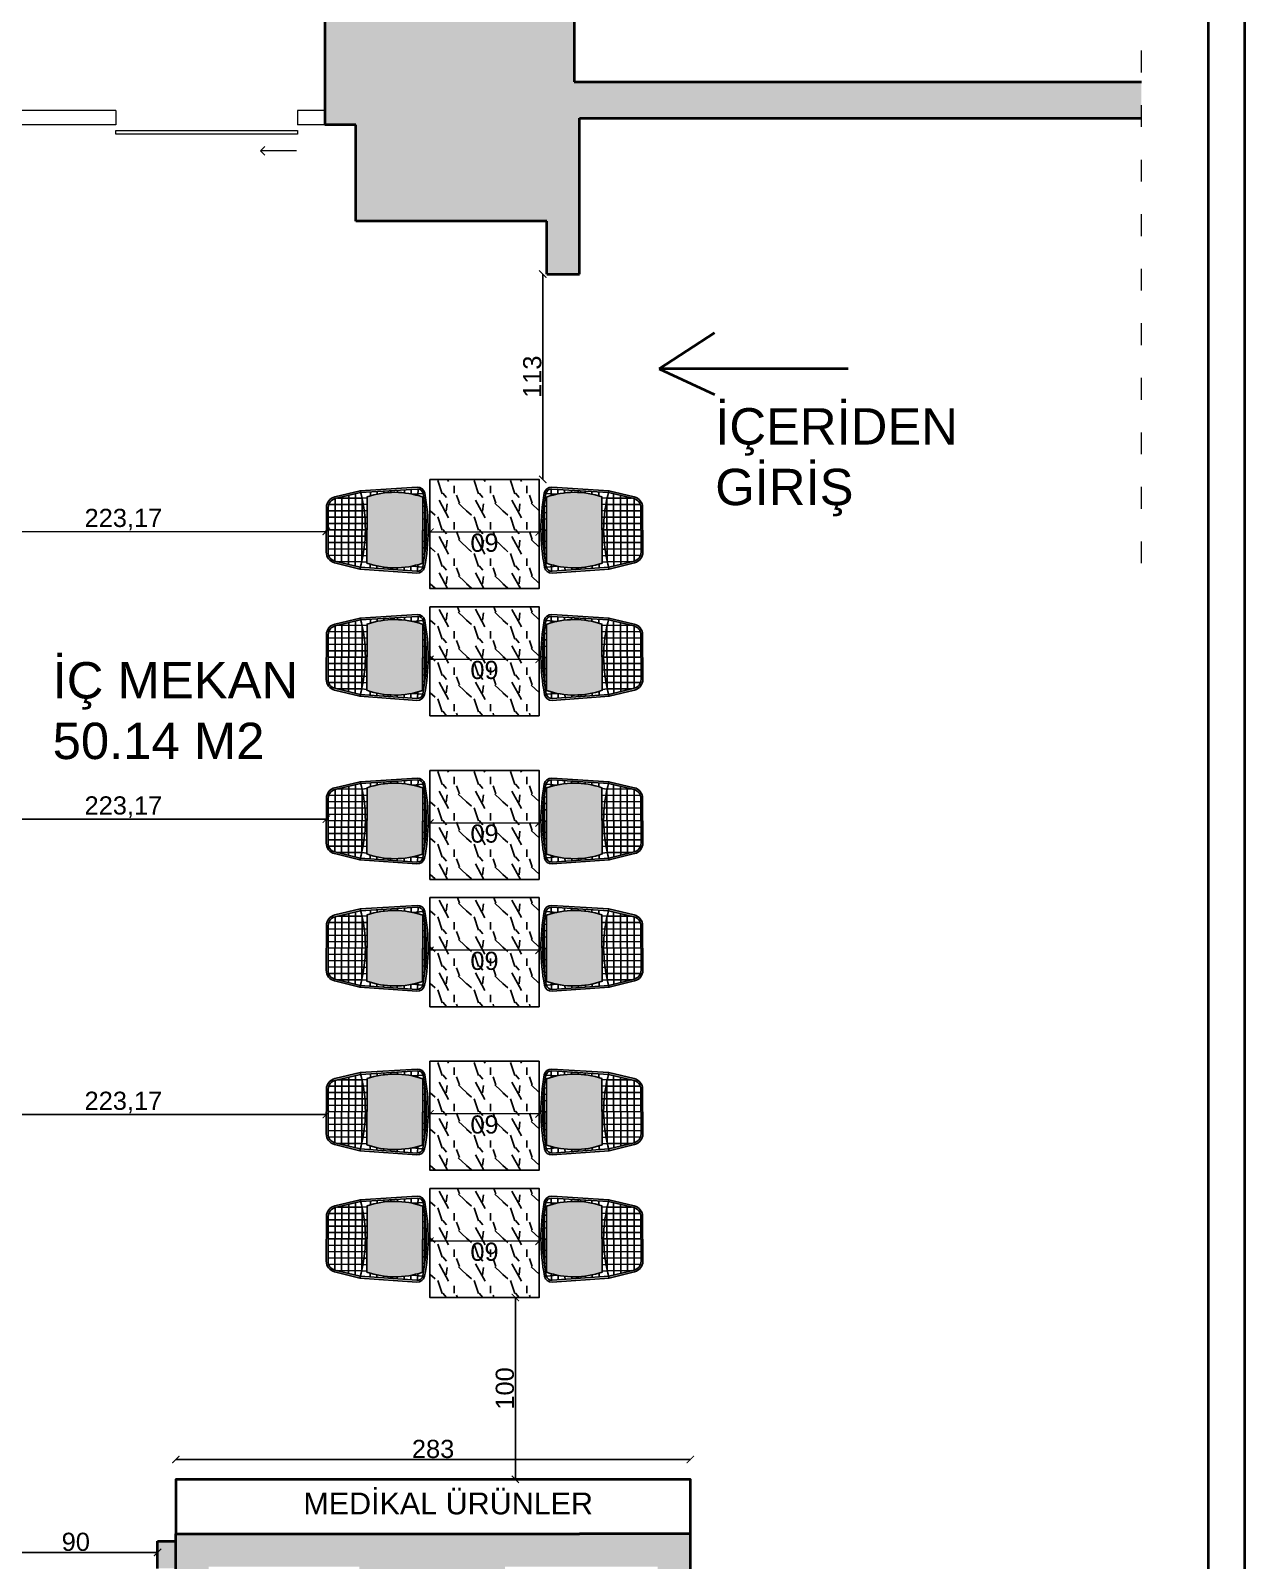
# Model space of a CAD drawing. Header units: millimetres. Extents: x 44201 to 173522, y 14677 to 20075.
# Drawn here: x 172855 to 173522, y 15170 to 16011 of the extents above; entities that cross this region are included whole.
import ezdxf

# ---------------------------------------------------------------- set-up
doc = ezdxf.new("R2010")
doc.units = ezdxf.units.MM
doc.linetypes.add('ACAD_ISO03W100', pattern=[30, 12, -18])
for name, color, linetype, lineweight in [('doseme', 203, 'ACAD_ISO03W100', 9), ('duvar', 7, 'Continuous', 35), ('estofado', 7, 'Continuous', 25), ('ölçüler', 143, 'Continuous', 5)]:
    doc.layers.add(name, color=color, linetype=linetype, lineweight=lineweight)
doc.layers.add('MUTFAK EKİPMAN', color=150, linetype='Continuous')
doc.layers.add('tefris', color=36, linetype='Continuous')
doc.styles.get("Standard").update_dxf_attribs({"font": 'Arial.ttf'})
doc.dimstyles.new('ISO-25', dxfattribs={"dimtxt": 10, "dimasz": 4, "dimexe": 1.25, "dimexo": 0.625, "dimtad": 1, "dimtxsty": 'Standard', "dimblk": 'ARCHTICK', "dimcen": 2.5, "dimse1": 1, "dimse2": 1, "dimadec": 0, "dimazin": 0, "dimtfac": 1, "dimtmove": 0, "dimatfit": 3, "dimldrblk": 'ARCHTICK', "dimfxl": 1, "dimarcsym": 0})

# ---------------------------------------------------------------- blocks, each defined once
blk = doc.blocks.new('_ArchTick')
at = {"color": 0, "linetype": 'ByBlock', "const_width": 0.15}
blk.add_lwpolyline([(-0.5, -0.5), (0.5, 0.5)], dxfattribs=at)
blk = doc.blocks.new('*D466')
at = {"layer": 'Defpoints', "color": 0, "transparency": 16777216}
for p in [(172834.39, 15180.52), (172924.39, 15180.52), (172924.39, 15174.38)]:
    blk.add_point(p, dxfattribs=at)
at = {"layer": 'ölçüler', "color": 0, "lineweight": -2, "transparency": 16777216}
blk.add_line((172834.39, 15174.38), (172924.39, 15174.38), dxfattribs=at)
at = {"layer": 'ölçüler', "color": 0, "lineweight": -2, "transparency": 16777216, "xscale": 4, "yscale": 4, "zscale": 4, "rotation": 180}
blk.add_blockref('_ArchTick', (172834.39, 15174.38), dxfattribs=at)
at = {"layer": 'ölçüler', "color": 0, "lineweight": -2, "transparency": 16777216, "xscale": 4, "yscale": 4, "zscale": 4}
blk.add_blockref('_ArchTick', (172924.39, 15174.38), dxfattribs=at)
at = {"layer": 'ölçüler', "color": 0, "transparency": 16777216, "insert": (172879.39, 15180.11), "char_height": 10, "attachment_point": 5}
blk.add_mtext('90', dxfattribs=at)
blk = doc.blocks.new('*D471')
at = {"layer": 'Defpoints', "color": 0, "transparency": 16777216}
for p in [(172934.39, 15225.47), (172934.39, 15214.52), (173217.39, 15214.52)]:
    blk.add_point(p, dxfattribs=at)
at = {"layer": 'ölçüler', "color": 0, "lineweight": -2, "transparency": 16777216}
blk.add_line((173217.39, 15225.47), (172934.39, 15225.47), dxfattribs=at)
at = {"layer": 'ölçüler', "color": 0, "lineweight": -2, "transparency": 16777216, "xscale": 4, "yscale": 4, "zscale": 4, "rotation": 180}
blk.add_blockref('_ArchTick', (172934.39, 15225.47), dxfattribs=at)
at = {"layer": 'ölçüler', "color": 0, "lineweight": -2, "transparency": 16777216, "xscale": 4, "yscale": 4, "zscale": 4}
blk.add_blockref('_ArchTick', (173217.39, 15225.47), dxfattribs=at)
at = {"layer": 'ölçüler', "color": 0, "transparency": 16777216, "insert": (173075.89, 15231.2), "char_height": 10, "attachment_point": 5}
blk.add_mtext('283', dxfattribs=at)
blk = doc.blocks.new('fdhjfhjhj')
at = {"layer": 'tefris', "linetype": 'Continuous', "lineweight": 25}
h = blk.add_hatch(dxfattribs=at)
h.set_pattern_fill('WOOD2', color=35, scale=10, angle=-90, pattern_type=2)
h.set_pattern_definition([(18.4349, (161216.8876, 245059.418), (40.0000087, 19.99996806), [7.58946, -55.65608]), (49.3987, (161224.0876, 245061.8179), (100.000008425, 119.999980363), [3.68782, -180.70308]), (46.8476, (161226.4876, 245044.6179), (280.0000566776, 299.99995075), [8.77268, -429.86156]), (19.9831, (161232.4876, 245051.0179), (160.000013176, 59.99998908), [4.68188, -229.41212]), (360, (161216.888, 245052.618), (20, 20), [4, -16]), (28.4429, (161220.88756, 245052.6179), (-260.0000753187, -139.999876778), [10.91788, -534.97588]), (354.2894, (161230.4876, 245057.8179), (-179.99998847, 20.000026293), [4.01996, -196.97756]), (39.8056, (161234.4876, 245057.418), (-99.999961226, -80.000048652), [3.1241, -153.0809])])
h.paths.add_polyline_path([(171938.93, 15743.38), (171878.93, 15743.38), (171878.93, 15683.38), (171938.93, 15683.38)])
at = {"layer": 'tefris', "color": 35, "linetype": 'Continuous', "lineweight": 25}
blk.add_lwpolyline([(171938.93, 15743.38), (171938.93, 15683.38), (171878.93, 15683.38), (171878.93, 15743.38), (171938.93, 15743.38)], dxfattribs=at)
at = {"layer": 'ölçüler'}
blk.add_line((171909.96, 15683.38), (171909.96, 15743.38), dxfattribs=at)
at = {"layer": 'ölçüler', "xscale": 4, "yscale": 4, "zscale": 4}
for p, rotation in [((171909.96, 15743.38), 90), ((171909.96, 15683.38), 270)]:
    blk.add_blockref('_ArchTick', p, dxfattribs=dict(at, rotation=rotation))
at = {"layer": 'ölçüler', "insert": (171904.23, 15713.38), "char_height": 10, "attachment_point": 5, "rotation": 90}
blk.add_mtext('60', dxfattribs=at)
blk = doc.blocks.new('Banqueta Banc May')
at = {"layer": 'estofado'}
h = blk.add_hatch(color=256, dxfattribs=at)
h.set_gradient(color1=(203, 207, 210), one_color=1, tint=1, name='CYLINDER')
h.paths.add_polyline_path([(0.123, -0.01, -0.345989), (0.1716, -0.0482), (0.2052, -0.1866), (0.2053, -0.1878, 0.00324), (0.2152, -0.185), (0.1813, -0.0458, 0.345989), (0.123, 0), (-0.123, 0, 0.345989), (-0.1813, -0.0458), (-0.2152, -0.185, 0.00324), (-0.2053, -0.1878), (-0.2052, -0.1866), (-0.1716, -0.0482, -0.345989), (-0.123, -0.01)])
h = blk.add_hatch(color=256, dxfattribs=at)
h.set_gradient(color1=(203, 207, 210), one_color=1, tint=1, name='CYLINDER')
h.paths.add_polyline_path([(0.123, -0.01, -0.345989), (0.1716, -0.0482), (0.2052, -0.1866), (0.2053, -0.1878, 0.00324), (0.2152, -0.185), (0.1813, -0.0458, 0.345989), (0.123, 0), (-0.123, 0, 0.345989), (-0.1813, -0.0458), (-0.2152, -0.185, 0.00324), (-0.2053, -0.1878), (-0.2052, -0.1866), (-0.1716, -0.0482, -0.345989), (-0.123, -0.01)])
h = blk.add_hatch(color=256, dxfattribs=at)
h.set_gradient(color1=(225, 227, 229), one_color=1, tint=1, name='CURVED')
h.paths.add_polyline_path([(0.1821, -0.5295, 0.167263), (0.1821, -0.2239), (-0.1821, -0.2239, 0.167263), (-0.1821, -0.5295)])
for p, q in [((-0.1748, -0.0611), (-0.1748, -0.1954)), ((-0.1714, -0.0473), (0.1714, -0.0473)), ((-0.1398, -0.0129), (-0.1398, -0.2025)), ((-0.1049, -0.01), (-0.1049, -0.208)), ((-0.0699, -0.01), (-0.0699, -0.2119)), ((-0.035, -0.01), (-0.035, -0.215)), ((0, -0.01), (0, -0.215)), ((0.035, -0.01), (0.035, -0.215)), ((0.0699, -0.01), (0.0699, -0.2119)), ((0.1049, -0.01), (0.1049, -0.208)), ((0.1398, -0.0129), (0.1398, -0.2025)), ((0.1748, -0.0611), (0.1748, -0.1954)), ((-0.1987, -0.1596), (0.1987, -0.1596)), ((-0.1896, -0.1222), (0.1896, -0.1222)), ((-0.1805, -0.0847), (0.1805, -0.0847)), ((-0.2089, -0.2414), (-0.1877, -0.2414)), ((-0.1748, -0.1954), (-0.1771, -0.2239)), ((-0.1673, -0.197), (0.1673, -0.197)), ((-0.1398, -0.2025), (-0.1416, -0.2239)), ((-0.1049, -0.208), (-0.1062, -0.2239)), ((-0.0699, -0.2119), (-0.0709, -0.2239)), ((-0.035, -0.215), (-0.0357, -0.2239)), ((0, -0.215), (0, -0.2239)), ((0.035, -0.215), (0.0357, -0.2239)), ((0.0699, -0.2119), (0.0709, -0.2239)), ((0.1049, -0.208), (0.1062, -0.2239)), ((0.1398, -0.2025), (0.1416, -0.2239)), ((0.1748, -0.1954), (0.1771, -0.2239)), ((0.1877, -0.2414), (0.2089, -0.2414)), ((-0.2138, -0.3163), (-0.2037, -0.3163)), ((-0.2114, -0.2789), (-0.1973, -0.2789)), ((0.1973, -0.2789), (0.2114, -0.2789)), ((0.2037, -0.3163), (0.2138, -0.3163)), ((-0.2188, -0.3912), (-0.2074, -0.3912)), ((-0.2163, -0.3537), (-0.2071, -0.3537)), ((0.2071, -0.3537), (0.2163, -0.3537)), ((0.2074, -0.3912), (0.2188, -0.3912)), ((-0.226, -0.5034), (-0.1902, -0.5034)), ((-0.2238, -0.466), (-0.1991, -0.466)), ((-0.2213, -0.4286), (-0.2048, -0.4286)), ((-0.1977, -0.4725), (-0.2026, -0.5311)), ((0.1902, -0.5034), (0.226, -0.5034)), ((0.1977, -0.4725), (0.2026, -0.5311)), ((0.1991, -0.466), (0.2238, -0.466)), ((0.2048, -0.4286), (0.2213, -0.4286)), ((-0.1669, -0.5295), (-0.1676, -0.5371)), ((-0.1411, -0.5409), (0.1411, -0.5409)), ((-0.1315, -0.5295), (-0.1326, -0.5419)), ((-0.0962, -0.5295), (-0.0976, -0.5456)), ((-0.061, -0.5295), (-0.0626, -0.5482)), ((0, -0.5295), (0, -0.55)), ((0.061, -0.5295), (0.0626, -0.5482)), ((0.0962, -0.5295), (0.0976, -0.5456)), ((0.1315, -0.5295), (0.1326, -0.5419)), ((0.1669, -0.5295), (0.1676, -0.5371))]:
    blk.add_line(p, q, dxfattribs=at)
for points in [[(0.236, -0.4991), (0.2152, -0.185), (0.1813, -0.0458, 0.345989), (0.123, 0), (-0.123, 0, 0.345989), (-0.1813, -0.0458), (-0.2152, -0.185), (-0.236, -0.4991, 0.379693), (-0.2034, -0.5411, 0.092971), (0.2034, -0.5411, 0.379693)], [(0.226, -0.4998), (0.2052, -0.1866), (0.1716, -0.0482, 0.345989), (0.123, -0.01), (-0.123, -0.01, 0.345989), (-0.1716, -0.0482), (-0.2052, -0.1866), (-0.226, -0.4998, 0.379693), (-0.2016, -0.5313, 0.092971), (0.2016, -0.5313, 0.379693)], [(-0.1821, -0.5295, -0.167263), (-0.1821, -0.2239), (0.1821, -0.2239, -0.167263), (0.1821, -0.5295)]]:
    blk.add_lwpolyline(points, format="xyb", close=True, dxfattribs=at)
blk.add_arc((0, 0.5729), 0.7879, 254.15162, 285.84838, dxfattribs=at)
blk = doc.blocks.new('*D472')
at = {"layer": 'Defpoints', "color": 0, "transparency": 16777216}
for p in [(173116.56, 15314.52), (173121.13, 15314.52), (173116.56, 15214.52)]:
    blk.add_point(p, dxfattribs=at)
at = {"layer": 'ölçüler', "color": 0, "lineweight": -2, "transparency": 16777216}
blk.add_line((173121.13, 15214.52), (173121.13, 15314.52), dxfattribs=at)
at = {"layer": 'ölçüler', "color": 0, "lineweight": -2, "transparency": 16777216, "xscale": 4, "yscale": 4, "zscale": 4}
for p, rotation in [((173121.13, 15314.52), 90), ((173121.13, 15214.52), 270)]:
    blk.add_blockref('_ArchTick', p, dxfattribs=dict(at, rotation=rotation))
at = {"layer": 'ölçüler', "color": 0, "transparency": 16777216, "insert": (173115.4, 15264.52), "char_height": 10, "attachment_point": 5, "rotation": 90}
blk.add_mtext('100', dxfattribs=at)
blk = doc.blocks.new('*D473')
at = {"layer": 'Defpoints', "color": 0, "transparency": 16777216}
for p in [(172793.99, 15577.65), (172793.99, 15576.85), (173017.16, 15576.85)]:
    blk.add_point(p, dxfattribs=at)
at = {"layer": 'ölçüler', "color": 0, "lineweight": -2, "transparency": 16777216}
blk.add_line((173017.16, 15577.65), (172793.99, 15577.65), dxfattribs=at)
at = {"layer": 'ölçüler', "color": 0, "lineweight": -2, "transparency": 16777216, "xscale": 4, "yscale": 4, "zscale": 4}
for p, rotation in [((172793.99, 15577.65), 179.9999999999968), ((173017.16, 15577.65), 359.9999999999968)]:
    blk.add_blockref('_ArchTick', p, dxfattribs=dict(at, rotation=rotation))
at = {"layer": 'ölçüler', "color": 0, "transparency": 16777216, "insert": (172905.57, 15584.29), "char_height": 10, "attachment_point": 5}
blk.add_mtext('223,17', dxfattribs=at)
blk = doc.blocks.new('*D474')
at = {"layer": 'Defpoints', "color": 0, "transparency": 16777216}
for p in [(172793.99, 15735.69), (172793.99, 15734.89), (173017.16, 15735.15)]:
    blk.add_point(p, dxfattribs=at)
at = {"layer": 'ölçüler', "color": 0, "lineweight": -2, "transparency": 16777216}
blk.add_line((173017.16, 15735.95), (172793.99, 15735.69), dxfattribs=at)
at = {"layer": 'ölçüler', "color": 0, "lineweight": -2, "transparency": 16777216, "xscale": 4, "yscale": 4, "zscale": 4}
for p, rotation in [((172793.99, 15735.69), 180.0667504648183), ((173017.16, 15735.95), 0.06675046481832148)]:
    blk.add_blockref('_ArchTick', p, dxfattribs=dict(at, rotation=rotation))
at = {"layer": 'ölçüler', "color": 0, "transparency": 16777216, "insert": (172905.57, 15742.45), "char_height": 10, "attachment_point": 5, "rotation": 0.06675}
blk.add_mtext('223,17', dxfattribs=at)
blk = doc.blocks.new('*D475')
at = {"layer": 'Defpoints', "color": 0, "transparency": 16777216}
for p in [(172793.99, 15415.21), (172793.99, 15414.41), (173017.16, 15414.41)]:
    blk.add_point(p, dxfattribs=at)
at = {"layer": 'ölçüler', "color": 0, "lineweight": -2, "transparency": 16777216}
blk.add_line((173017.16, 15415.21), (172793.99, 15415.21), dxfattribs=at)
at = {"layer": 'ölçüler', "color": 0, "lineweight": -2, "transparency": 16777216, "xscale": 4, "yscale": 4, "zscale": 4}
for p, rotation in [((172793.99, 15415.21), 179.9999999999968), ((173017.16, 15415.21), 359.9999999999968)]:
    blk.add_blockref('_ArchTick', p, dxfattribs=dict(at, rotation=rotation))
at = {"layer": 'ölçüler', "color": 0, "transparency": 16777216, "insert": (172905.57, 15421.85), "char_height": 10, "attachment_point": 5}
blk.add_mtext('223,17', dxfattribs=at)
blk = doc.blocks.new('*D477')
at = {"layer": 'Defpoints', "color": 0, "transparency": 16777216}
for p in [(173134.18, 15877.52), (173136.22, 15877.52), (173134.18, 15764.52)]:
    blk.add_point(p, dxfattribs=at)
at = {"layer": 'ölçüler', "color": 0, "lineweight": -2, "transparency": 16777216}
blk.add_line((173136.22, 15764.52), (173136.22, 15877.52), dxfattribs=at)
at = {"layer": 'ölçüler', "color": 0, "lineweight": -2, "transparency": 16777216, "xscale": 4, "yscale": 4, "zscale": 4}
for p, rotation in [((173136.22, 15877.52), 90), ((173136.22, 15764.52), 270)]:
    blk.add_blockref('_ArchTick', p, dxfattribs=dict(at, rotation=rotation))
at = {"layer": 'ölçüler', "color": 0, "transparency": 16777216, "insert": (173130.48, 15821.02), "char_height": 10, "attachment_point": 5, "rotation": 90}
blk.add_mtext('113', dxfattribs=at)

msp = doc.modelspace()

# ---------------------------------------------------------------- hatches: boundary and pattern name
at = {"layer": 'duvar'}
h = msp.add_hatch(color=251, dxfattribs=at)
h.dxf.hatch_style = 1
h.paths.add_polyline_path([(173465.42, 15983.233), (173153.391, 15983.233), (173153.391, 16037.522), (173016.391, 16037.522), (173016.391, 15959.522), (173033.391, 15959.522), (173033.391, 15906.522), (173138.391, 15906.522), (173138.391, 15877.522), (173156.391, 15877.522), (173156.391, 15963.233), (173465.42, 15963.233)])
h.paths.add_polyline_path([(173115.391, 16731.522), (173022.391, 16731.522), (173022.391, 16645.522), (173115.391, 16645.522)])
h.paths.add_polyline_path([(172527.391, 16731.522), (172457.391, 16731.522), (172457.391, 16655.522), (172527.391, 16655.522)])
h.paths.add_polyline_path([(172786.391, 16204.522), (172465.391, 16204.522), (172465.391, 16186.522), (172768.391, 16186.522), (172768.391, 15977.522), (172716.391, 15977.522), (172716.391, 15959.522), (172786.391, 15959.522)])
h.paths.add_polyline_path([(172524.391, 15959.522), (172643.391, 15959.522), (172643.391, 15977.522), (172466.391, 15977.522), (172466.391, 15835.522), (172483.391, 15835.522), (172483.391, 15906.522), (172524.391, 15906.522)])
h = msp.add_hatch(color=251, dxfattribs=at)
h.dxf.hatch_style = 1
h.paths.add_polyline_path([(172483.391, 15660.522), (172466.391, 15660.522), (172466.391, 15445.522), (172483.391, 15445.522)])
h.paths.add_polyline_path([(172524.391, 15180.522), (172483.391, 15180.522), (172483.391, 15260.522), (172466.391, 15260.522), (172466.391, 15039.522), (172484.391, 15039.522), (172484.391, 15119.522), (172524.391, 15119.522), (172524.391, 15165.522)])
h.paths.add_polyline_path([(172951.391, 15006.522), (173217.391, 15006.522), (173217.391, 15184.522), (173156.391, 15184.522), (173138.391, 15184.522), (172934.391, 15184.522), (172934.391, 15110.522), (172952.391, 15110.522), (172952.391, 15166.522), (173035.391, 15166.522), (173035.391, 15119.522), (173115.391, 15119.522), (173115.391, 15166.522), (173199.391, 15166.522), (173199.391, 15024.522), (172989.391, 15024.522), (172933.391, 15024.522), (172933.391, 14761.522), (172484.391, 14761.522), (172484.391, 14865.522), (172466.391, 14865.522), (172466.391, 14743.522), (172951.391, 14743.522)])
h = msp.add_hatch(color=251, dxfattribs=at)
h.dxf.hatch_style = 1
h.paths.add_polyline_path([(172834.391, 15180.522), (172524.391, 15180.522), (172524.391, 15165.522), (172834.391, 15165.522)])
h.paths.add_polyline_path([(172934.391, 15180.522), (172924.391, 15180.522), (172924.391, 15165.522), (172934.391, 15165.522)])

# ---------------------------------------------------------------- linework, layer by layer
at = {"layer": 'doseme'}
msp.add_line((173465.42, 15718.407), (173465.42, 16181.901), dxfattribs=at)
at = {"layer": 'duvar'}
for p, q in [((173016.391, 16037.522), (173016.391, 15959.522)), ((173153.391, 16037.522), (173153.391, 15983.233)), ((173153.391, 15983.233), (173465.42, 15983.233)), ((173156.391, 15877.522), (173156.391, 15963.233)), ((173156.391, 15963.233), (173465.42, 15963.233)), ((173033.391, 15959.522), (173016.391, 15959.522)), ((173033.391, 15906.522), (173033.391, 15959.522)), ((173138.391, 15906.522), (173033.391, 15906.522)), ((173138.391, 15877.522), (173138.391, 15906.522)), ((173138.391, 15877.522), (173156.391, 15877.522)), ((173200.189, 15825.441), (173230.654, 15845.175)), ((173304.212, 15825.441), (173200.189, 15825.441)), ((173200.189, 15825.441), (173230.654, 15811.299)), ((172924.391, 15165.522), (172924.391, 15180.522)), ((172924.391, 15180.522), (172934.391, 15180.522)), ((172934.391, 15110.522), (172934.391, 15184.522)), ((172934.391, 15184.522), (173138.391, 15184.522)), ((173138.391, 15184.522), (173156.391, 15184.522)), ((173217.391, 15184.522), (173156.391, 15184.522)), ((173217.391, 15006.522), (173217.391, 15184.522))]:
    msp.add_line(p, q, dxfattribs=at)
for points in [[(172197.415, 17551.435), (173522.092, 17551.435), (173522.092, 14677.411), (172197.415, 14677.411)], [(172217.415, 17531.435), (173502.092, 17531.435), (173502.092, 14697.411), (172217.415, 14697.411)]]:
    msp.add_lwpolyline(points, close=True, dxfattribs=at)
msp.add_lwpolyline([(173217.391, 15184.522), (173217.391, 15214.522), (172934.391, 15214.522), (172934.391, 15184.522)], dxfattribs=at)
at = {"layer": 'ölçüler'}
for p, q in [((172901.391, 15967.522), (172786.391, 15967.522)), ((172901.391, 15967.522), (172901.391, 15959.522)), ((173016.391, 15967.522), (173001.391, 15967.522)), ((173001.391, 15967.522), (173001.391, 15959.522)), ((172901.391, 15959.522), (172786.391, 15959.522)), ((173016.391, 15959.522), (173001.391, 15959.522)), ((172981.031, 15945.255, -11.455), (172983.428, 15947.652, -11.455)), ((173000.826, 15945.255, -11.455), (172981.031, 15945.255, -11.455)), ((172981.031, 15945.255, -11.455), (172983.428, 15942.859, -11.455))]:
    msp.add_line(p, q, dxfattribs=at)
msp.add_lwpolyline([(173001.391, 15956.483), (173001.391, 15954.483), (172901.391, 15954.483), (172901.391, 15956.483), (173001.391, 15956.483)], dxfattribs=at)

# ---------------------------------------------------------------- block references
at = {"layer": 'estofado', "yscale": 99.99999999999996}
for p, xscale, zscale, rotation in [((173017.161, 15736.848), 99.99999999999996, 99.99999999999996, 89.74658117687446), ((173191.204, 15736.848), -99.99999999999996, 99.99999999999994, 270.2534188231256), ((173017.161, 15666.848), 99.99999999999996, 99.99999999999996, 89.74658117687446), ((173191.204, 15666.848), -99.99999999999996, 99.99999999999994, 270.2534188231256), ((173017.161, 15576.848), 99.99999999999996, 99.99999999999996, 89.74658117687446), ((173191.204, 15576.848), -99.99999999999996, 99.99999999999994, 270.2534188231256), ((173017.161, 15506.848), 99.99999999999996, 99.99999999999996, 89.74658117687446), ((173191.204, 15506.848), -99.99999999999996, 99.99999999999994, 270.2534188231256), ((173017.161, 15416.848), 99.99999999999996, 99.99999999999996, 89.74658117687446), ((173191.204, 15416.848), -99.99999999999996, 99.99999999999994, 270.2534188231256), ((173017.161, 15346.848), 99.99999999999996, 99.99999999999996, 89.74658117687446), ((173191.204, 15346.848), -99.99999999999996, 99.99999999999994, 270.2534188231256)]:
    msp.add_blockref('Banqueta Banc May', p, dxfattribs=dict(at, xscale=xscale, zscale=zscale, rotation=rotation))
at = {"layer": 'ölçüler', "rotation": 90}
for p in [(188817.565, -156174.413), (188817.565, -156244.413), (188817.565, -156334.413), (188817.565, -156404.413), (188817.565, -156494.413), (188817.565, -156564.413)]:
    msp.add_blockref('fdhjfhjhj', p, dxfattribs=at)

# ---------------------------------------------------------------- texts
at = {"layer": 'MUTFAK EKİPMAN', "color": 7}
msp.add_text('MEDİKAL ÜRÜNLER', height=12, rotation=360, dxfattribs=at).set_placement((173004.553, 15195.273))
at = {"layer": 'MUTFAK EKİPMAN', "char_height": 20, "attachment_point": 1}
for s, insert in [('{\\C7;İÇERİDEN\\PGİRİŞ}', (173231.06, 15803.73)), ('{\\C7;İÇ MEKAN\\P50.14 M2}', (172866.661, 15664.058))]:
    msp.add_mtext_dynamic_manual_height_columns(s, width=302.39646, gutter_width=12.5, heights=[0], dxfattribs=dict(at, insert=insert))

# ---------------------------------------------------------------- dimensions: what is measured, and where the dimension line sits
at = {"layer": 'ölçüler'}
for p1, p2, distance, picture, middle in [((173134.1827, 15764.5175), (173134.1827, 15877.5219), -2.0328, '*D477', (173130.4814, 15821.0197)), ((173017.161, 15735.147), (172793.988, 15734.887), -0.802, '*D474', (172905.566, 15742.454)), ((173017.161, 15576.848), (172793.988, 15576.848), -0.802, '*D473', (172905.574, 15584.285)), ((173017.161, 15414.412), (172793.988, 15414.412), -0.802, '*D475', (172905.574, 15421.849)), ((173116.5641, 15214.5219), (173116.5641, 15314.5175), -4.5654, '*D472', (173115.3987, 15264.5197)), ((173217.391, 15214.522), (172934.391, 15214.522), -10.944, '*D471', (173075.891, 15231.2)), ((172834.391, 15180.522), (172924.391, 15180.522), -6.145, '*D466', (172879.391, 15180.108))]:
    dim = msp.add_aligned_dim(p1=p1, p2=p2, distance=distance, dimstyle='ISO-25', dxfattribs=at)
    dim.commit()
    dim.dimension.update_dxf_attribs({"geometry": picture, "text_midpoint": middle})

doc.saveas('drawing.dxf')
